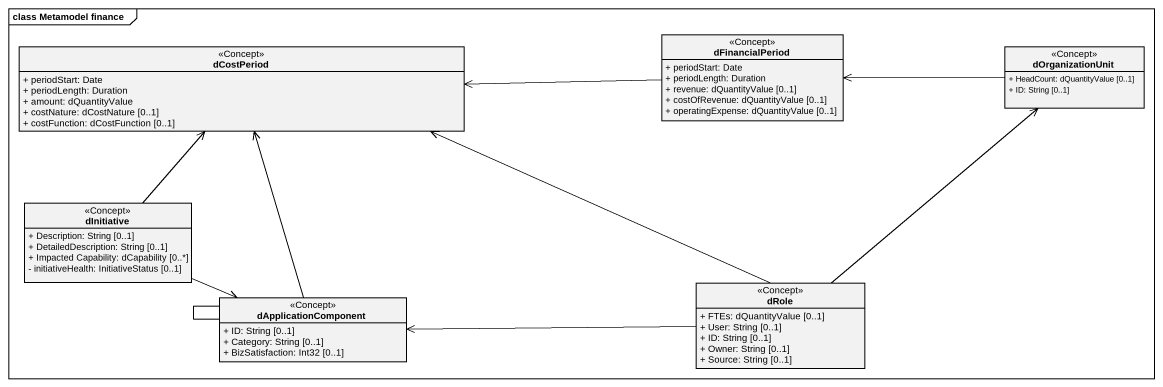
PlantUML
@startuml
mainframe class Metamodel finance
hide circle
hide empty members
skinparam classAttributeIconSize 0
class dCostPeriod <<Concept>> {
  + periodStart: Date
  + periodLength: Duration
  + amount: dQuantityValue
  + costNature: dCostNature [0..1]
  + costFunction: dCostFunction [0..1]
}
class dFinancialPeriod <<Concept>> {
  + periodStart: Date
  + periodLength: Duration
  + revenue: dQuantityValue [0..1]
  + costOfRevenue: dQuantityValue [0..1]
  + operatingExpense: dQuantityValue [0..1]
}
class dOrganizationUnit <<Concept>> {
  + HeadCount: dQuantityValue [0..1]
  + ID: String [0..1]
}
class dInitiative <<Concept>> {
  + Description: String [0..1]
  + DetailedDescription: String [0..1]
  + Impacted Capability: dCapability [0..*]
  - initiativeHealth: InitiativeStatus [0..1]
}
class dRole <<Concept>> {
  + FTEs: dQuantityValue [0..1]
  + User: String [0..1]
  + ID: String [0..1]
  + Owner: String [0..1]
  + Source: String [0..1]
}
class dApplicationComponent <<Concept>> {
  + ID: String [0..1]
  + Category: String [0..1]
  + BizSatisfaction: Int32 [0..1]
}
dFinancialPeriod -left-> dCostPeriod
dOrganizationUnit -left-> dFinancialPeriod
dInitiative -up-> dCostPeriod
dInitiative -right-> dApplicationComponent
dInitiative -right-> dApplicationComponent
dRole -left-> dCostPeriod
dRole -up-> dOrganizationUnit
dRole -left-> dApplicationComponent
dApplicationComponent -up-> dCostPeriod
dApplicationComponent -- dApplicationComponent
@enduml
